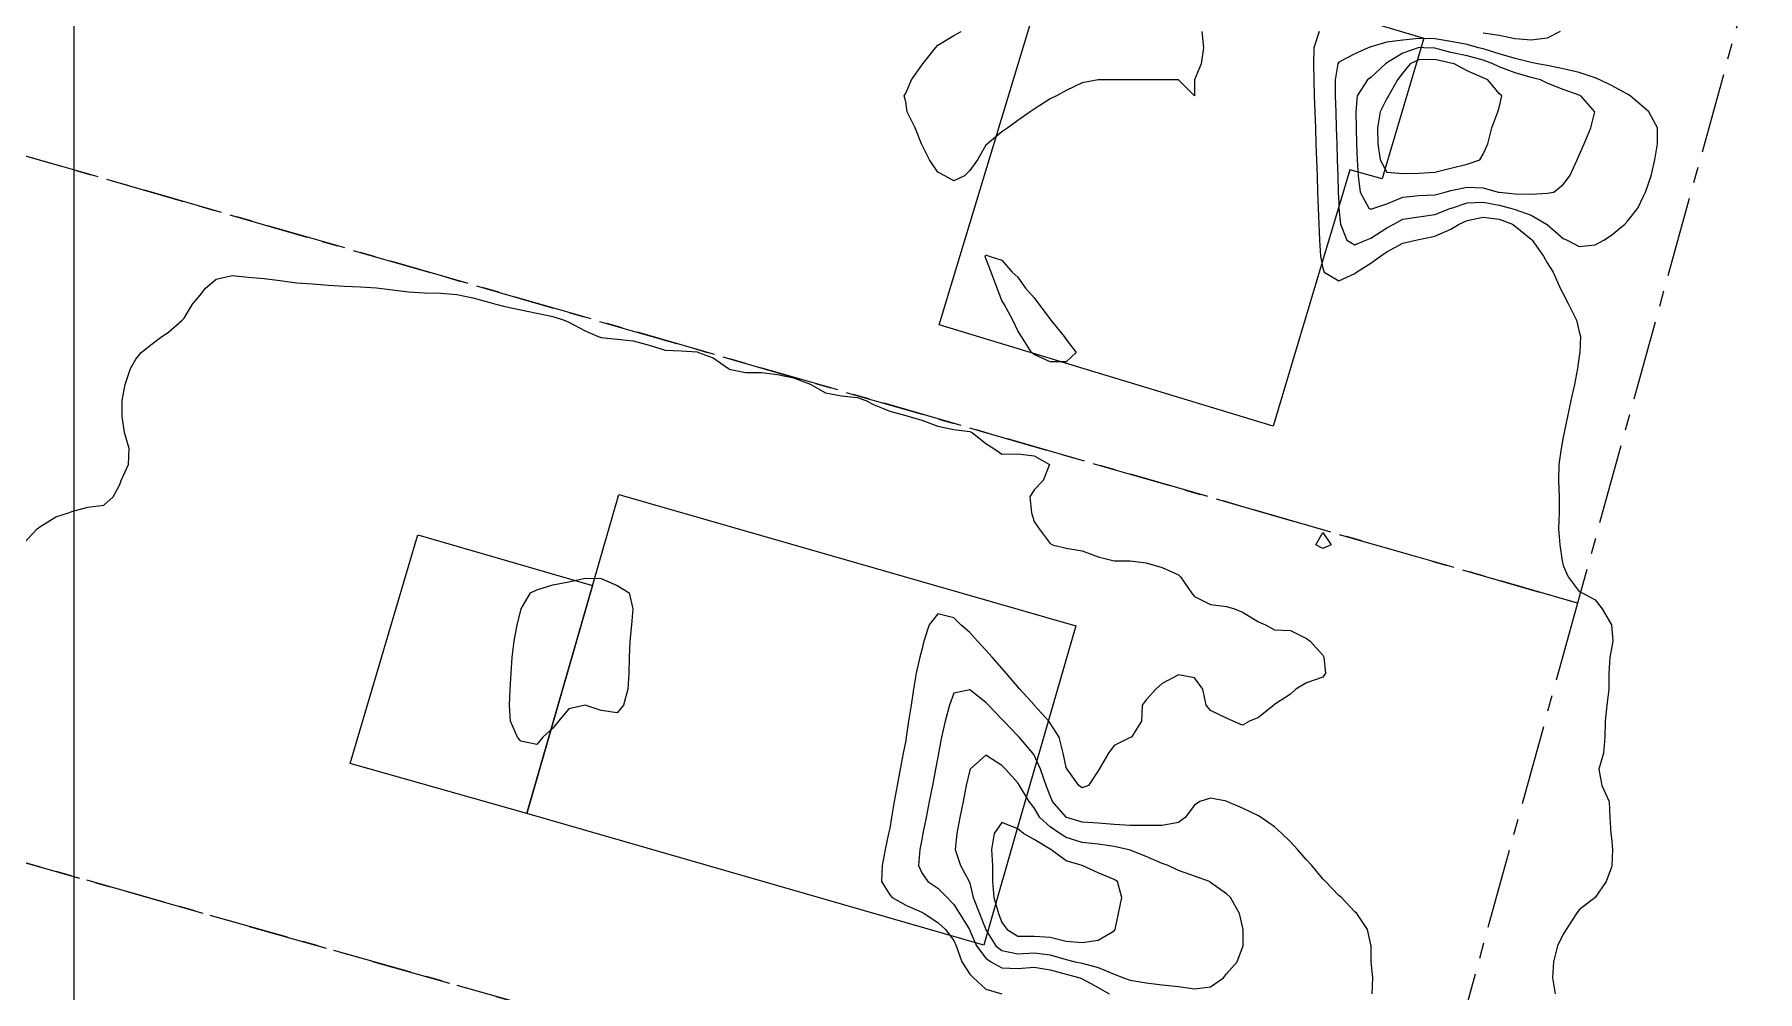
# Model space of a CAD drawing. Header units: centimetres. Extents: x 0 to 642158, y -847 to 649707.
# Drawn here: x 617865.6 to 617919.3, y 621317.3 to 621347.2 of the extents above; entities that cross this region are included whole.
import ezdxf

# ---------------------------------------------------------------- set-up
doc = ezdxf.new("R2010")
doc.units = ezdxf.units.CM
doc.header["$MEASUREMENT"] = 0
doc.linetypes.add('CENTERX2', pattern=[4, 2.5, -0.5, 0.5, -0.5])
doc.layers.add('MEV_grille', color=254, linetype='Continuous', lineweight=9)
doc.layers.add('WAL_topographie 0.5', color=253, linetype='Continuous', lineweight=20)
doc.layers.add('SPW_batiments', color=7, linetype='Continuous')
doc.layers.add('SPW_parcellaire cadastral', color=7, linetype='CENTERX2', lineweight=25, true_color=0xff0542)

# ---------------------------------------------------------------- blocks, each defined once
blk = doc.blocks.new('*U112')
at = {"layer": 'MEV_grille', "transparency": 33554687}
blk.add_lwpolyline([(0, 1825.476), (0, -1825.476)], dxfattribs=at)
blk = doc.blocks.new('*U113')
at = {"layer": 'MEV_grille', "color": 0, "linetype": 'ByBlock', "lineweight": -2, "transparency": 16777216}
blk.add_blockref('*U112', (2500, 0), dxfattribs=at)

msp = doc.modelspace()

# ---------------------------------------------------------------- linework, layer by layer
at = {"layer": 'SPW_batiments'}
for points in [[(617908.901, 621347.046), (617907.688, 621342.951), (617907.602, 621342.662), (617906.6, 621342.946), (617906.274, 621341.859), (617905.925, 621340.689), (617904.206, 621334.951), (617893.792, 621338.107), (617897.526, 621350.433), (617908.901, 621347.046)], [(617898.05, 621328.72), (617896.238, 621322.436), (617895.306, 621319.207), (617895.18, 621318.769), (617880.94, 621322.876), (617883.804, 621332.821), (617898.05, 621328.72)], [(617880.94, 621322.876), (617875.423, 621324.428), (617877.534, 621331.562), (617882.986, 621329.982), (617880.94, 621322.876)]]:
    msp.add_lwpolyline(points, dxfattribs=at)
at = {"layer": 'SPW_parcellaire cadastral'}
for points in [[(617919.308, 621349.763), (617913.696, 621329.434), (617852.456, 621347.075), (617865.111, 621360.284), (617873.84, 621362.678), (617919.308, 621349.763)], [(617837.643, 621329.177), (617846.28, 621339.575), (617852.456, 621347.075), (617913.696, 621329.434), (617908.107, 621309.191), (617837.643, 621329.177)], [(617833.282, 621314.509), (617835.251, 621327.391), (617837.643, 621329.177), (617908.107, 621309.191), (617902.428, 621288.973), (617831.385, 621309.286), (617833.282, 621314.509)]]:
    msp.add_lwpolyline(points, dxfattribs=at)
at = {"layer": 'WAL_topographie 0.5'}
for points in [[(617894.583, 621342.75), (617894.25, 621342.6), (617893.964, 621342.75), (617893.75, 621342.865), (617893.496, 621343.25), (617893.25, 621343.733), (617893.243, 621343.75), (617893.047, 621344.25), (617892.799, 621344.75), (617892.75, 621345.058), (617892.702, 621345.25), (617892.75, 621345.328), (617892.925, 621345.75), (617893.25, 621346.205), (617893.28, 621346.25), (617893.674, 621346.75), (617893.75, 621346.832), (617894.25, 621347.135), (617894.475, 621347.25)], [(617901.987, 621347.25), (617902.036, 621346.75), (617901.964, 621346.25), (617901.75, 621345.75), (617901.75, 621345.25), (617901.75, 621345.25), (617901.749, 621345.25), (617901.25, 621345.749), (617900.75, 621345.75), (617900.25, 621345.75), (617899.75, 621345.75), (617899.25, 621345.75), (617898.75, 621345.75), (617898.25, 621345.65), (617897.75, 621345.417), (617897.45, 621345.25), (617897.25, 621345.159), (617896.75, 621344.833), (617896.625, 621344.75), (617896.25, 621344.477), (617895.938, 621344.25), (617895.75, 621344.125), (617895.3, 621343.75), (617895.25, 621343.714), (617894.99, 621343.25), (617894.75, 621342.917), (617894.583, 621342.75)], [(617905.639, 621347.25), (617905.476, 621346.75), (617905.461, 621346.25), (617905.471, 621345.75), (617905.488, 621345.25), (617905.505, 621344.75), (617905.522, 621344.25), (617905.539, 621343.75), (617905.557, 621343.25), (617905.575, 621342.75), (617905.593, 621342.25), (617905.612, 621341.75), (617905.63, 621341.25), (617905.65, 621340.75), (617905.685, 621340.25), (617905.75, 621339.875), (617905.798, 621339.75), (617906.25, 621339.479), (617906.75, 621339.708), (617906.809, 621339.75), (617907.25, 621340.031), (617907.556, 621340.25), (617907.75, 621340.382), (617908.25, 621340.65), (617908.656, 621340.75), (617908.75, 621340.768), (617909.25, 621340.87), (617909.75, 621341.091), (617910.008, 621341.25), (617910.25, 621341.359), (617910.75, 621341.467), (617911.25, 621341.401), (617911.671, 621341.25), (617911.75, 621341.19), (617912.25, 621340.781), (617912.284, 621340.75), (617912.636, 621340.25), (617912.75, 621340.041), (617912.934, 621339.75), (617913.153, 621339.25), (617913.25, 621339.079), (617913.413, 621338.75), (617913.659, 621338.25), (617913.75, 621337.894), (617913.787, 621337.75), (617913.77, 621337.25), (617913.75, 621337.131), (617913.692, 621336.75), (617913.598, 621336.25), (617913.487, 621335.75), (617913.383, 621335.25), (617913.28, 621334.75), (617913.25, 621334.607), (617913.183, 621334.25), (617913.118, 621333.75), (617913.106, 621333.25), (617913.127, 621332.75), (617913.127, 621332.25), (617913.107, 621331.75), (617913.145, 621331.25), (617913.219, 621330.75), (617913.25, 621330.6), (617913.402, 621330.25), (617913.75, 621329.793), (617913.838, 621329.75), (617914.25, 621329.531), (617914.469, 621329.25), (617914.75, 621328.75), (617914.75, 621328.75), (617914.797, 621328.25), (617914.75, 621328.019), (617914.701, 621327.75), (617914.676, 621327.25), (617914.669, 621326.75), (617914.608, 621326.25), (617914.56, 621325.75), (617914.551, 621325.25), (617914.509, 621324.75), (617914.355, 621324.25), (617914.455, 621323.75), (617914.682, 621323.25), (617914.699, 621322.75), (617914.731, 621322.25), (617914.75, 621322.107), (617914.786, 621321.75), (617914.763, 621321.25), (617914.75, 621321.197), (617914.593, 621320.75), (617914.25, 621320.25), (617914.25, 621320.25), (617913.75, 621319.865), (617913.662, 621319.75), (617913.339, 621319.25), (617913.25, 621319.112), (617913.069, 621318.75), (617912.946, 621318.25), (617912.919, 621317.75), (617913, 621317.25)], [(617914.25, 621340.606), (617914.521, 621340.75), (617914.75, 621340.906), (617915.168, 621341.25), (617915.25, 621341.338), (617915.577, 621341.75), (617915.75, 621342.123), (617915.814, 621342.25), (617915.988, 621342.75), (617916.101, 621343.25), (617916.192, 621343.75), (617916.19, 621344.25), (617915.923, 621344.75), (617915.75, 621344.893), (617915.34, 621345.25), (617915.25, 621345.301), (617914.75, 621345.572), (617914.388, 621345.75), (617914.25, 621345.815), (617913.75, 621345.979), (617913.25, 621346.09), (617912.75, 621346.19), (617912.448, 621346.25), (617912.25, 621346.292), (617911.75, 621346.414), (617911.25, 621346.563), (617910.75, 621346.716), (617910.606, 621346.75), (617910.25, 621346.847), (617909.75, 621346.945), (617909.25, 621347.027), (617908.75, 621347.04), (617908.25, 621346.985), (617907.75, 621346.925), (617907.25, 621346.777), (617907.169, 621346.75), (617906.75, 621346.563), (617906.25, 621346.3), (617906.223, 621346.25), (617906.14, 621345.75), (617906.138, 621345.25), (617906.155, 621344.75), (617906.172, 621344.25), (617906.188, 621343.75), (617906.204, 621343.25), (617906.221, 621342.75), (617906.238, 621342.25), (617906.25, 621341.902), (617906.256, 621341.75), (617906.301, 621341.25), (617906.508, 621340.75), (617906.75, 621340.602), (617907.091, 621340.75), (617907.25, 621340.807), (617907.75, 621341.136), (617907.965, 621341.25), (617908.25, 621341.399), (617908.75, 621341.478), (617909.25, 621341.548), (617909.75, 621341.742), (617909.767, 621341.75), (617910.25, 621341.913), (617910.75, 621341.934), (617911.25, 621341.842), (617911.601, 621341.75), (617911.75, 621341.703), (617912.25, 621341.527), (617912.733, 621341.25), (617912.75, 621341.234), (617913.25, 621340.802), (617913.378, 621340.75), (617913.75, 621340.552), (617914.25, 621340.606)], [(617913.152, 621347.25), (617912.75, 621347.051), (617912.25, 621346.981), (617911.75, 621347.031), (617911.25, 621347.134), (617910.75, 621347.205)], [(617907.25, 621341.711), (617907.346, 621341.75), (617907.75, 621341.885), (617908.25, 621342.094), (617908.75, 621342.14), (617909.25, 621342.166), (617909.571, 621342.25), (617909.75, 621342.295), (617910.25, 621342.396), (617910.75, 621342.376), (617911.218, 621342.25), (617911.25, 621342.244), (617911.75, 621342.19), (617912.25, 621342.183), (617912.75, 621342.209), (617912.954, 621342.25), (617913.25, 621342.483), (617913.457, 621342.75), (617913.686, 621343.25), (617913.75, 621343.394), (617913.907, 621343.75), (617914.107, 621344.25), (617914.24, 621344.75), (617913.798, 621345.25), (617913.75, 621345.27), (617913.25, 621345.442), (617912.75, 621345.644), (617912.545, 621345.75), (617912.25, 621345.824), (617911.75, 621345.965), (617911.25, 621346.156), (617911.06, 621346.25), (617910.75, 621346.357), (617910.25, 621346.493), (617909.75, 621346.605), (617909.25, 621346.739), (617908.903, 621346.75), (617908.75, 621346.754), (617908.732, 621346.75), (617908.25, 621346.583), (617907.75, 621346.278), (617907.709, 621346.25), (617907.25, 621345.822), (617907.144, 621345.75), (617906.823, 621345.25), (617906.783, 621344.75), (617906.792, 621344.25), (617906.809, 621343.75), (617906.827, 621343.25), (617906.855, 621342.75), (617906.921, 621342.25), (617907.192, 621341.75), (617907.25, 621341.711)], [(617910.25, 621343.119), (617910.647, 621343.25), (617910.75, 621343.432), (617910.899, 621343.75), (617911.029, 621344.25), (617911.208, 621344.75), (617911.25, 621344.885), (617911.336, 621345.25), (617911.25, 621345.32), (617910.903, 621345.75), (617910.75, 621345.808), (617910.25, 621346.032), (617909.846, 621346.25), (617909.75, 621346.272), (617909.25, 621346.386), (617908.75, 621346.374), (617908.482, 621346.25), (617908.25, 621345.971), (617908.087, 621345.75), (617907.8, 621345.25), (617907.75, 621345.161), (617907.54, 621344.75), (617907.457, 621344.25), (617907.465, 621343.75), (617907.546, 621343.25), (617907.75, 621342.87), (617908.25, 621342.823), (617908.75, 621342.836), (617909.25, 621342.87), (617909.75, 621342.99), (617910.25, 621343.119)], [(617898.059, 621337.25), (617897.75, 621336.95), (617897.25, 621336.96), (617896.75, 621337.179), (617896.67, 621337.25), (617896.364, 621337.75), (617896.25, 621337.926), (617896.09, 621338.25), (617895.816, 621338.75), (617895.75, 621338.869), (617895.596, 621339.25), (617895.417, 621339.75), (617895.25, 621340.178), (617895.229, 621340.25), (617895.25, 621340.292), (617895.35, 621340.25), (617895.75, 621340.125), (617896.066, 621339.75), (617896.25, 621339.591), (617896.484, 621339.25), (617896.75, 621338.946), (617896.895, 621338.75), (617897.25, 621338.285), (617897.279, 621338.25), (617897.689, 621337.75), (617897.75, 621337.654), (617898.059, 621337.25)], [(617865.25, 621331.297), (617865.674, 621331.75), (617865.75, 621331.81), (617866.25, 621332.119), (617866.65, 621332.25), (617866.75, 621332.288), (617867.25, 621332.425), (617867.75, 621332.491), (617868.042, 621332.75), (617868.25, 621333.135), (617868.29, 621333.25), (617868.518, 621333.75), (617868.541, 621334.25), (617868.396, 621334.75), (617868.32, 621335.25), (617868.321, 621335.75), (617868.409, 621336.25), (617868.579, 621336.75), (617868.75, 621337.042), (617868.911, 621337.25), (617869.25, 621337.519), (617869.56, 621337.75), (617869.75, 621337.867), (617870.189, 621338.25), (617870.25, 621338.314), (617870.512, 621338.75), (617870.75, 621339.037), (617870.922, 621339.25), (617871.25, 621339.536), (617871.75, 621339.646), (617872.25, 621339.596), (617872.75, 621339.549), (617873.25, 621339.486), (617873.75, 621339.42), (617874.25, 621339.386), (617874.75, 621339.345), (617875.25, 621339.314), (617875.75, 621339.296), (617876.25, 621339.26), (617876.33, 621339.25), (617876.75, 621339.199), (617877.25, 621339.142), (617877.75, 621339.108), (617878.25, 621339.098), (617878.75, 621339.052), (617879.25, 621338.953), (617879.75, 621338.817), (617879.972, 621338.75), (617880.25, 621338.677), (617880.75, 621338.572), (617881.25, 621338.471), (617881.75, 621338.372), (617882.099, 621338.25), (617882.25, 621338.192), (617882.75, 621337.921), (617883.159, 621337.75), (617883.25, 621337.714), (617883.75, 621337.658), (617884.25, 621337.612), (617884.75, 621337.47), (617885.25, 621337.316), (617885.75, 621337.297), (617886.25, 621337.266), (617886.292, 621337.25), (617886.75, 621337.077), (617887.22, 621336.75), (617887.25, 621336.729), (617887.75, 621336.619), (617888.25, 621336.619), (617888.75, 621336.559), (617889.25, 621336.451), (617889.75, 621336.268), (617889.788, 621336.25), (617890.25, 621335.992), (617890.75, 621335.891), (617891.25, 621335.841), (617891.507, 621335.75), (617891.75, 621335.625), (617892.25, 621335.421), (617892.75, 621335.279), (617892.854, 621335.25), (617893.25, 621335.131), (617893.75, 621334.947), (617894.25, 621334.846), (617894.75, 621334.785), (617894.821, 621334.75), (617895.25, 621334.411), (617895.5, 621334.25), (617895.75, 621334.071), (617896.25, 621334.083), (617896.75, 621334.02), (617897.232, 621333.75), (617897.033, 621333.25), (617896.75, 621332.967), (617896.617, 621332.75), (617896.667, 621332.25), (617896.75, 621331.981), (617896.908, 621331.75), (617897.25, 621331.286), (617897.321, 621331.25), (617897.75, 621331.146), (617898.25, 621331.067), (617898.75, 621330.875), (617899.25, 621330.75), (617899.75, 621330.75), (617899.75, 621330.75), (617900.25, 621330.683), (617900.75, 621330.542), (617901.25, 621330.311), (617901.319, 621330.25), (617901.664, 621329.75), (617901.75, 621329.643), (617902.25, 621329.389), (617902.75, 621329.328), (617903, 621329.25), (617903.25, 621329.153), (617903.75, 621328.853), (617903.969, 621328.75), (617904.25, 621328.6), (617904.75, 621328.578), (617905.25, 621328.33), (617905.355, 621328.25), (617905.75, 621327.809), (617905.781, 621327.75), (617905.836, 621327.25), (617905.75, 621327.118), (617905.25, 621326.95), (617904.917, 621326.75), (617904.75, 621326.596), (617904.25, 621326.268), (617904.222, 621326.25), (617903.75, 621325.864), (617903.472, 621325.75), (617903.25, 621325.625), (617902.964, 621325.75), (617902.75, 621325.844), (617902.25, 621326.083), (617902.12, 621326.25), (617902.011, 621326.75), (617901.75, 621327.103), (617901.25, 621327.196), (617900.75, 621326.927), (617900.546, 621326.75), (617900.25, 621326.417), (617900.117, 621326.25), (617900.098, 621325.75), (617899.792, 621325.25), (617899.75, 621325.244), (617899.25, 621324.996), (617899.074, 621324.75), (617898.776, 621324.25), (617898.75, 621324.198), (617898.451, 621323.75), (617898.25, 621323.668), (617898.142, 621323.75), (617897.783, 621324.25), (617897.75, 621324.301), (617897.661, 621324.75), (617897.531, 621325.25), (617897.25, 621325.691), (617897.208, 621325.75), (617896.755, 621326.25), (617896.75, 621326.256), (617896.309, 621326.75), (617896.25, 621326.822), (617895.879, 621327.25), (617895.75, 621327.406), (617895.44, 621327.75), (617895.25, 621327.96), (617894.985, 621328.25), (617894.75, 621328.515), (617894.466, 621328.75), (617894.25, 621328.972), (617893.75, 621329.101), (617893.479, 621328.75), (617893.31, 621328.25), (617893.25, 621327.972), (617893.19, 621327.75), (617893.076, 621327.25), (617892.996, 621326.75), (617892.921, 621326.25), (617892.841, 621325.75), (617892.765, 621325.25), (617892.75, 621325.15), (617892.667, 621324.75), (617892.573, 621324.25), (617892.478, 621323.75), (617892.388, 621323.25), (617892.307, 621322.75), (617892.25, 621322.414), (617892.215, 621322.25), (617892.108, 621321.75), (617892.011, 621321.25), (617891.994, 621320.75), (617892.25, 621320.331), (617892.329, 621320.25), (617892.75, 621320.012), (617893.25, 621319.794), (617893.322, 621319.75), (617893.75, 621319.476), (617893.995, 621319.25), (617894.25, 621318.917), (617894.326, 621318.75), (617894.499, 621318.25), (617894.75, 621317.862), (617894.868, 621317.75), (617895.25, 621317.393), (617895.75, 621317.254)], [(617906.013, 621331.25), (617905.75, 621331.131), (617905.533, 621331.25), (617905.75, 621331.635), (617906.013, 621331.25)], [(617881.438, 621325.25), (617881.25, 621325.028), (617880.75, 621325.131), (617880.65, 621325.25), (617880.426, 621325.75), (617880.396, 621326.25), (617880.42, 621326.75), (617880.447, 621327.25), (617880.483, 621327.75), (617880.546, 621328.25), (617880.635, 621328.75), (617880.75, 621329.2), (617880.757, 621329.25), (617881.05, 621329.75), (617881.25, 621329.847), (617881.75, 621330), (617882.25, 621330.099), (617882.75, 621330.209), (617883.25, 621330.198), (617883.75, 621329.985), (617884.132, 621329.75), (617884.242, 621329.25), (617884.2, 621328.75), (617884.145, 621328.25), (617884.125, 621327.75), (617884.117, 621327.25), (617884.083, 621326.75), (617883.953, 621326.25), (617883.75, 621326.009), (617883.25, 621326.083), (617882.75, 621326.25), (617882.25, 621326.135), (617881.924, 621325.75), (617881.75, 621325.528), (617881.438, 621325.25)], [(617907.295, 621317.25), (617907.317, 621317.75), (617907.266, 621318.25), (617907.259, 621318.75), (617907.25, 621318.782), (617907.145, 621319.25), (617906.819, 621319.75), (617906.75, 621319.81), (617906.335, 621320.25), (617906.25, 621320.317), (617905.843, 621320.75), (617905.75, 621320.836), (617905.414, 621321.25), (617905.25, 621321.422), (617904.969, 621321.75), (617904.75, 621321.984), (617904.481, 621322.25), (617904.25, 621322.455), (617903.828, 621322.75), (617903.75, 621322.799), (617903.25, 621323.042), (617902.764, 621323.25), (617902.75, 621323.257), (617902.25, 621323.347), (617901.917, 621323.25), (617901.75, 621323.128), (617901.466, 621322.75), (617901.25, 621322.59), (617900.75, 621322.499), (617900.25, 621322.496), (617899.75, 621322.494), (617899.25, 621322.53), (617898.75, 621322.571), (617898.25, 621322.603), (617897.769, 621322.75), (617897.75, 621322.758), (617897.323, 621323.25), (617897.25, 621323.422), (617897.126, 621323.75), (617896.951, 621324.25), (617896.75, 621324.695), (617896.71, 621324.75), (617896.287, 621325.25), (617896.25, 621325.289), (617895.808, 621325.75), (617895.75, 621325.811), (617895.329, 621326.25), (617895.25, 621326.333), (617894.75, 621326.725), (617894.25, 621326.622), (617894.11, 621326.25), (617893.975, 621325.75), (617893.87, 621325.25), (617893.774, 621324.75), (617893.75, 621324.625), (617893.679, 621324.25), (617893.581, 621323.75), (617893.482, 621323.25), (617893.384, 621322.75), (617893.286, 621322.25), (617893.25, 621322.065), (617893.189, 621321.75), (617893.149, 621321.25), (617893.25, 621321.026), (617893.434, 621320.75), (617893.75, 621320.539), (617894.038, 621320.25), (617894.25, 621320.037), (617894.425, 621319.75), (617894.739, 621319.25), (617894.75, 621319.228), (617894.96, 621318.75), (617895.25, 621318.362), (617895.403, 621318.25), (617895.75, 621318.064), (617896.25, 621318.035), (617896.75, 621318.08), (617897.25, 621317.999), (617897.75, 621317.859), (617898.181, 621317.75), (617898.25, 621317.717), (617898.75, 621317.446), (617899.097, 621317.25)], [(617902.25, 621317.469), (617902.655, 621317.75), (617902.75, 621317.872), (617903.079, 621318.25), (617903.25, 621318.689), (617903.27, 621318.75), (617903.271, 621319.25), (617903.25, 621319.345), (617903.161, 621319.75), (617902.873, 621320.25), (617902.75, 621320.362), (617902.25, 621320.725), (617902.216, 621320.75), (617901.75, 621320.92), (617901.25, 621321.095), (617900.929, 621321.25), (617900.75, 621321.316), (617900.25, 621321.533), (617899.75, 621321.724), (617899.667, 621321.75), (617899.25, 621321.847), (617898.75, 621321.92), (617898.25, 621321.97), (617897.75, 621322.125), (617897.55, 621322.25), (617897.25, 621322.46), (617896.931, 621322.75), (617896.75, 621323.047), (617896.6, 621323.25), (617896.299, 621323.75), (617896.25, 621323.826), (617895.86, 621324.25), (617895.75, 621324.367), (617895.25, 621324.692), (617894.763, 621324.25), (617894.75, 621324.222), (617894.639, 621323.75), (617894.539, 621323.25), (617894.44, 621322.75), (617894.341, 621322.25), (617894.288, 621321.75), (617894.457, 621321.25), (617894.729, 621320.75), (617894.75, 621320.696), (617894.855, 621320.25), (617895.046, 621319.75), (617895.247, 621319.25), (617895.25, 621319.245), (617895.558, 621318.75), (617895.75, 621318.595), (617896.25, 621318.492), (617896.75, 621318.524), (617897.25, 621318.461), (617897.75, 621318.315), (617898.03, 621318.25), (617898.25, 621318.201), (617898.75, 621318.072), (617899.25, 621317.862), (617899.544, 621317.75), (617899.75, 621317.673), (617900.25, 621317.589), (617900.75, 621317.532), (617901.25, 621317.479), (617901.75, 621317.407), (617902.25, 621317.469)], [(617899.25, 621319.216), (617899.282, 621319.25), (617899.386, 621319.75), (617899.484, 621320.25), (617899.352, 621320.75), (617899.25, 621320.809), (617898.75, 621321.025), (617898.25, 621321.247), (617898.246, 621321.25), (617897.75, 621321.4), (617897.27, 621321.75), (617897.25, 621321.761), (617896.75, 621322.059), (617896.425, 621322.25), (617896.25, 621322.397), (617895.75, 621322.595), (617895.506, 621322.25), (617895.426, 621321.75), (617895.459, 621321.25), (617895.455, 621320.75), (617895.497, 621320.25), (617895.642, 621319.75), (617895.75, 621319.47), (617895.916, 621319.25), (617896.25, 621319.048), (617896.75, 621319.049), (617897.25, 621319.016), (617897.75, 621318.89), (617898.25, 621318.851), (617898.75, 621318.921), (617899.25, 621319.216)]]:
    msp.add_lwpolyline(points, dxfattribs=at)

# ---------------------------------------------------------------- block references
at = {"layer": 'MEV_grille', "transparency": 33554687}
msp.add_blockref('*U113', (615366.814, 620593.644), dxfattribs=at)

doc.saveas('drawing.dxf')
